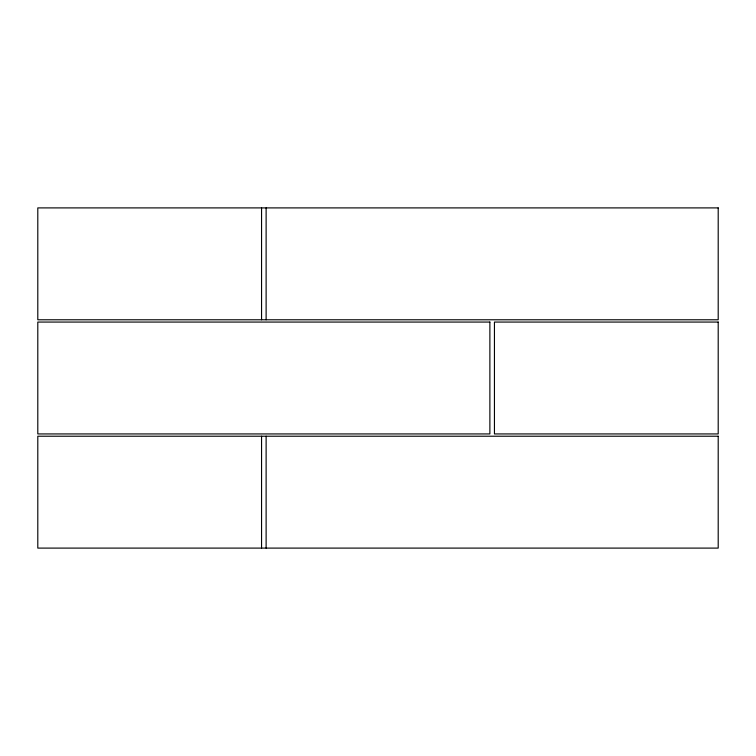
<?xml version="1.0" encoding="UTF-8"?>
<svg xmlns="http://www.w3.org/2000/svg" width="756" height="756" viewBox="0 0 756 756"><rect width="100%" height="100%" fill="white"/><g stroke="black" fill="none" stroke-linecap="round" stroke-linejoin="round"><path stroke-width="1.13" d="M266.121 207.9L266.121 319.779M266.121 436.221L266.121 548.1M261.557 207.9L261.557 319.779M261.557 436.221L261.557 548.1M718.2 207.9L37.8 207.9L37.8 319.779L718.2 319.779L718.2 207.9M489.879 322.065L37.8 322.065L37.8 433.935L489.879 433.935L489.879 322.065M718.2 322.065L494.443 322.065L494.443 433.935L718.2 433.935L718.2 322.065M718.2 436.221L37.8 436.221L37.8 548.1L718.2 548.1L718.2 436.221"/></g></svg>
